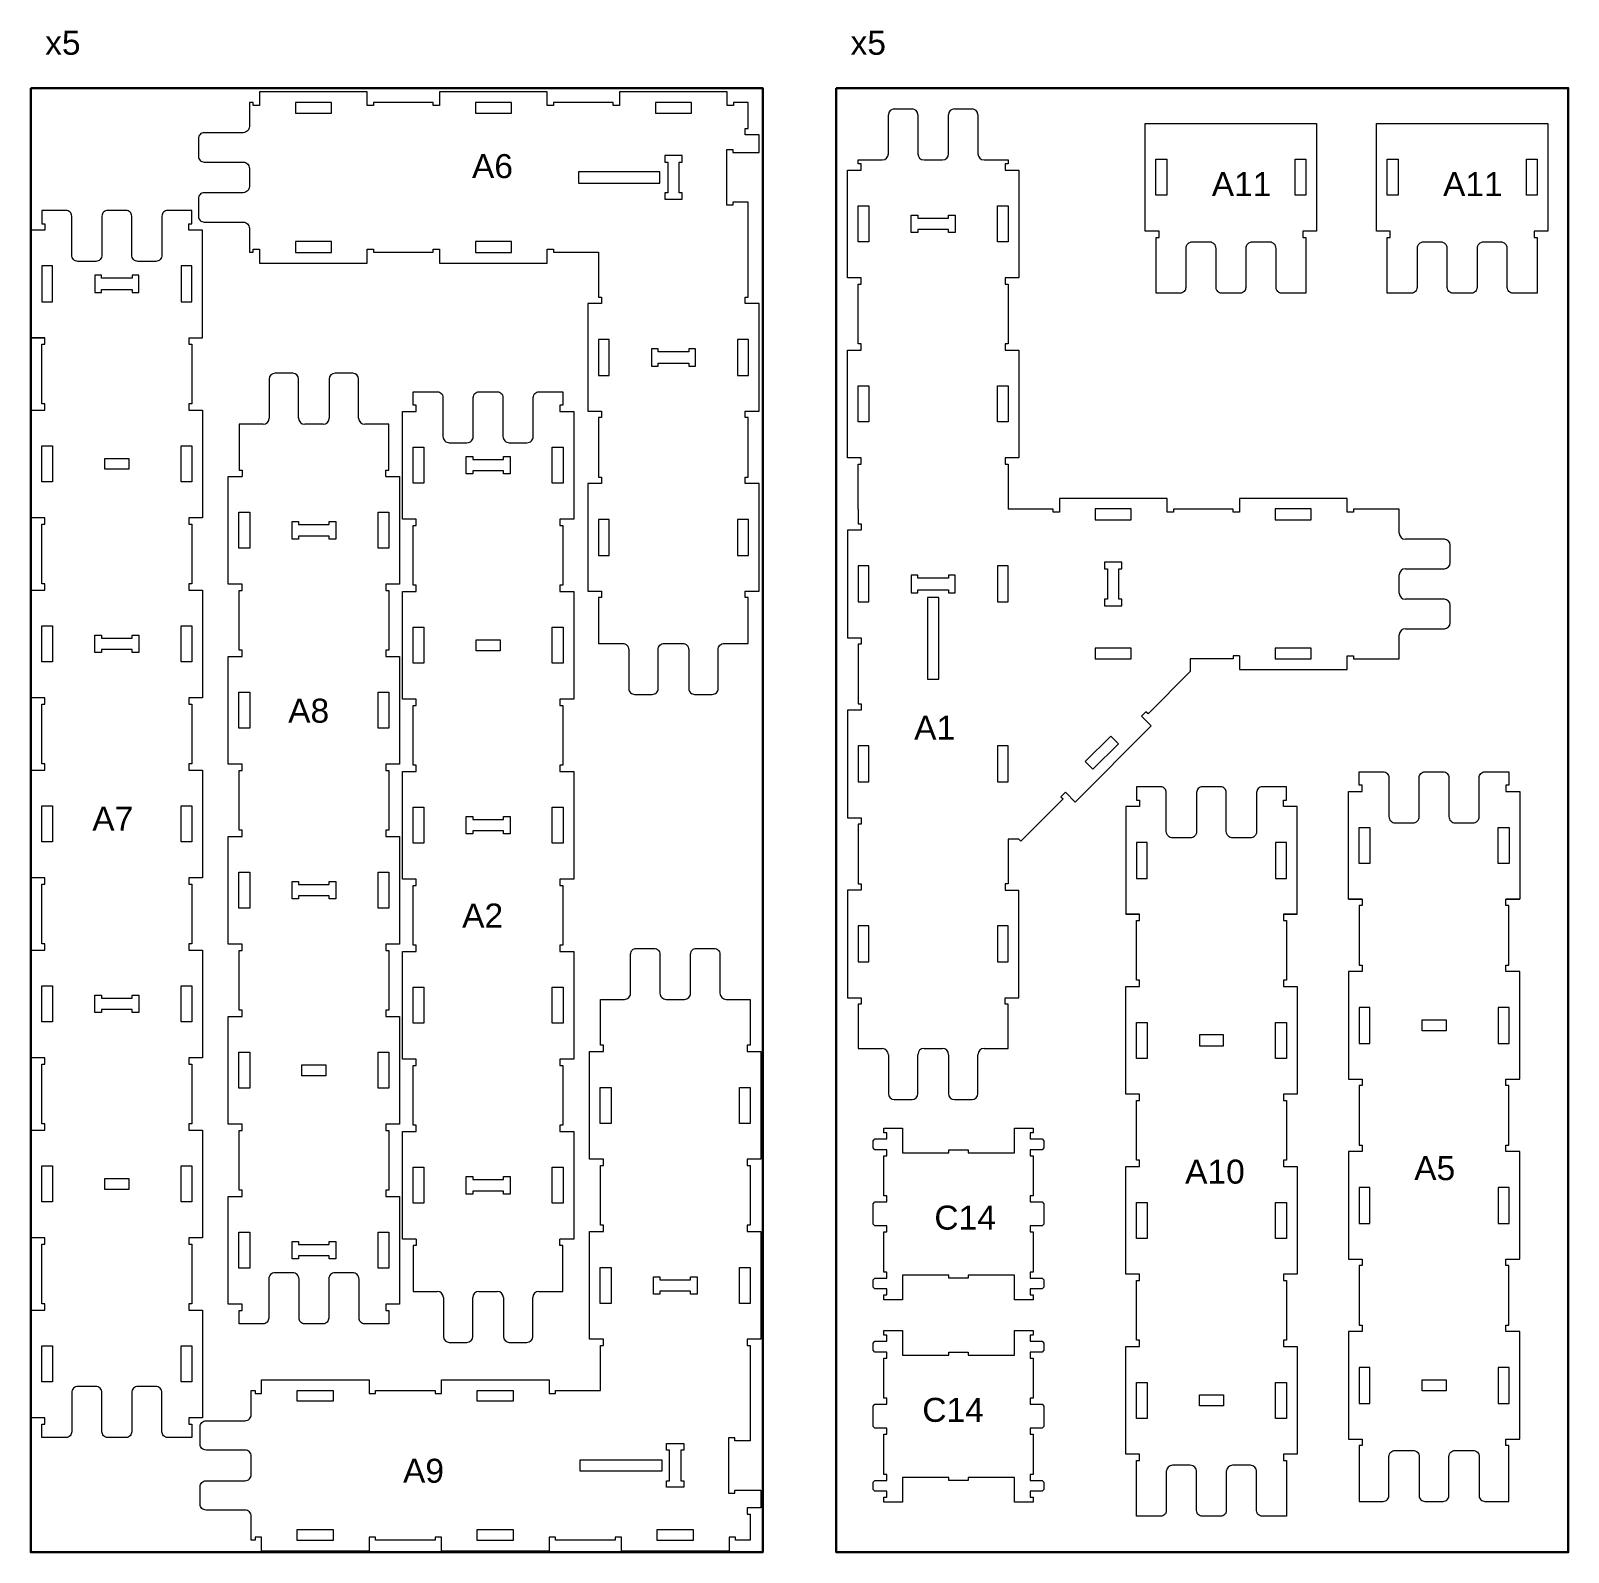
# Model space of a CAD drawing. Header units: millimetres. Extents: x 47343 to 66013, y -73719 to -63321.
# Drawn here: x 47343 to 49905, y -65857 to -63321 of the extents above; entities that cross this region are included whole.
import ezdxf

# ---------------------------------------------------------------- set-up
doc = ezdxf.new("R2010")
doc.units = ezdxf.units.MM
doc.header["$MEASUREMENT"] = 0
doc.layers.add('PLY BOARDS', color=1, linetype='CONTINUOUS', lineweight=30)
doc.layers.add('SHEETS', color=7, linetype='CONTINUOUS', lineweight=5)

msp = doc.modelspace()

# ---------------------------------------------------------------- linework, layer by layer
at = {"layer": 'PLY BOARDS'}
for points in [[(47343, -63417.1), (48563, -63417.1), (48563, -65857.1), (47343, -65857.1)], [(48685.3, -63417.1), (49905.3, -63417.1), (49905.3, -65857.1), (48685.3, -65857.1)]]:
    msp.add_lwpolyline(points, close=True, dxfattribs=at)
at = {"layer": 'SHEETS'}
for p, q in [((48772.4, -63526.4), (48772.4, -63461.4)), ((48782.2, -63451.7), (48811.7, -63451.7)), ((48821.4, -63461.4), (48821.4, -63526.4)), ((48872.4, -63526.4), (48872.4, -63461.4)), ((48882.2, -63451.7), (48911.7, -63451.7)), ((48921.4, -63461.4), (48921.4, -63526.4)), ((48722.2, -63543.2), (48722.2, -63536.7)), ((48722.2, -63536.7), (48762.2, -63536.7)), ((48727.2, -63543.2), (48722.2, -63543.2)), ((48727.2, -63553.7), (48727.2, -63543.2)), ((48831.7, -63536.7), (48862.2, -63536.7)), ((48931.7, -63536.7), (48971.7, -63536.7)), ((48971.7, -63543.2), (48966.7, -63543.2)), ((48966.7, -63543.2), (48966.7, -63553.7)), ((48971.7, -63536.7), (48971.7, -63543.2)), ((48704.2, -63733.2), (48704.2, -63553.7)), ((48704.2, -63553.7), (48727.2, -63553.7)), ((48966.7, -63553.7), (48989.7, -63553.7)), ((48989.7, -63553.7), (48989.7, -63733.2)), ((48721.9, -63673.4), (48721.9, -63613.4)), ((48721.9, -63613.4), (48739.9, -63613.4)), ((48739.9, -63613.4), (48739.9, -63673.4)), ((48953.9, -63673.4), (48953.9, -63613.4)), ((48953.9, -63613.4), (48971.9, -63613.4)), ((48971.9, -63613.4), (48971.9, -63673.4)), ((48810.4, -63657.9), (48810.4, -63628.9)), ((48810.4, -63628.9), (48821.4, -63628.9)), ((48821.4, -63628.9), (48821.4, -63633.9)), ((48821.4, -63633.9), (48872.4, -63633.9)), ((48872.4, -63633.9), (48872.4, -63628.9)), ((48872.4, -63628.9), (48883.4, -63628.9)), ((48883.4, -63628.9), (48883.4, -63657.9)), ((48739.9, -63673.4), (48721.9, -63673.4)), ((48821.4, -63657.9), (48810.4, -63657.9)), ((48872.4, -63652.9), (48821.4, -63652.9)), ((48821.4, -63652.9), (48821.4, -63657.9)), ((48872.4, -63657.9), (48872.4, -63652.9)), ((48883.4, -63657.9), (48872.4, -63657.9)), ((48971.9, -63673.4), (48953.9, -63673.4)), ((48727.2, -63733.2), (48704.2, -63733.2)), ((48727.2, -63733.2), (48704.2, -63733.2)), ((48727.2, -63733.2), (48704.2, -63733.2)), ((48722.2, -63843.2), (48722.2, -63743.7)), ((48722.2, -63743.7), (48727.2, -63743.7)), ((48727.2, -63743.7), (48727.2, -63733.2)), ((48989.7, -63733.2), (48966.7, -63733.2)), ((48989.7, -63733.2), (48966.7, -63733.2)), ((48966.7, -63733.2), (48966.7, -63743.7)), ((48989.7, -63733.2), (48966.7, -63733.2)), ((48966.7, -63743.7), (48971.7, -63743.7)), ((48971.7, -63743.7), (48971.7, -63843.2)), ((48727.2, -63843.2), (48722.2, -63843.2)), ((48727.2, -63853.7), (48727.2, -63843.2)), ((48971.7, -63843.2), (48966.7, -63843.2)), ((48966.7, -63843.2), (48966.7, -63853.7)), ((48704.2, -64033.2), (48704.2, -63853.7)), ((48704.2, -63853.7), (48727.2, -63853.7)), ((48966.7, -63853.7), (48989.7, -63853.7)), ((48989.7, -63853.7), (48989.7, -64033.2)), ((47740.4, -63902), (47740.4, -63967)), ((47779.6, -63892.2), (47750.1, -63892.2)), ((47789.4, -63967), (47789.4, -63902)), ((47840.4, -63902), (47840.4, -63967)), ((47879.6, -63892.2), (47850.1, -63892.2)), ((47889.4, -63967), (47889.4, -63902)), ((48721.9, -63973.4), (48721.9, -63913.4)), ((48721.9, -63913.4), (48739.9, -63913.4)), ((48739.9, -63913.4), (48739.9, -63973.4)), ((48953.9, -63973.4), (48953.9, -63913.4)), ((48953.9, -63913.4), (48971.9, -63913.4)), ((48971.9, -63913.4), (48971.9, -63973.4)), ((47730.1, -63977.2), (47690.1, -63977.2)), ((47690.1, -63977.2), (47690.1, -64053.7)), ((47830.1, -63977.2), (47799.6, -63977.2)), ((47939.6, -63977.2), (47899.6, -63977.2)), ((47939.6, -64053.7), (47939.6, -63977.2)), ((48739.9, -63973.4), (48721.9, -63973.4)), ((48971.9, -63973.4), (48953.9, -63973.4)), ((47690.1, -64053.7), (47695.1, -64053.7)), ((47695.1, -64053.7), (47695.1, -64064.2)), ((47934.6, -64064.2), (47934.6, -64053.7)), ((47934.6, -64053.7), (47939.6, -64053.7)), ((48727.2, -64033.2), (48704.2, -64033.2)), ((48722.2, -64118.7), (48722.2, -64043.7)), ((48722.2, -64043.7), (48727.2, -64043.7)), ((48727.2, -64043.7), (48727.2, -64033.2)), ((48989.7, -64033.2), (48966.7, -64033.2)), ((48966.7, -64033.2), (48966.7, -64043.7)), ((48966.7, -64043.7), (48971.7, -64043.7)), ((48971.7, -64043.7), (48971.7, -64118.7)), ((49236.7, -64100.7), (49057.2, -64100.7)), ((49057.2, -64100.7), (49057.2, -64123.7)), ((49236.7, -64123.7), (49236.7, -64100.7)), ((49536.7, -64100.7), (49357.2, -64100.7)), ((49357.2, -64100.7), (49357.2, -64123.7)), ((49536.7, -64123.7), (49536.7, -64100.7)), ((47985.5, -64145.9), (47985.5, -64135.4)), ((48225, -64135.4), (48225, -64145.9)), ((48722.2, -64118.7), (48722.2, -64143.2)), ((49046.7, -64118.7), (48971.7, -64118.7)), ((49046.7, -64123.7), (49046.7, -64118.7)), ((49057.2, -64123.7), (49046.7, -64123.7)), ((49176.9, -64118.4), (49116.9, -64118.4)), ((49116.9, -64118.4), (49116.9, -64136.4)), ((49176.9, -64136.4), (49176.9, -64118.4)), ((49247.2, -64123.7), (49236.7, -64123.7)), ((49346.7, -64118.7), (49247.2, -64118.7)), ((49247.2, -64118.7), (49247.2, -64123.7)), ((49346.7, -64123.7), (49346.7, -64118.7)), ((49357.2, -64123.7), (49346.7, -64123.7)), ((49476.9, -64118.4), (49416.9, -64118.4)), ((49416.9, -64118.4), (49416.9, -64136.4)), ((49476.9, -64136.4), (49476.9, -64118.4)), ((49547.2, -64123.7), (49536.7, -64123.7)), ((49623.7, -64118.7), (49547.2, -64118.7)), ((49547.2, -64118.7), (49547.2, -64123.7)), ((49623.7, -64158.7), (49623.7, -64118.7)), ((48727.2, -64153.7), (48704.2, -64153.7)), ((48704.2, -64153.7), (48704.2, -64333.2)), ((48722.2, -64143.2), (48727.2, -64143.2)), ((48727.2, -64143.2), (48727.2, -64153.7)), ((49116.9, -64136.4), (49176.9, -64136.4)), ((49416.9, -64136.4), (49476.9, -64136.4)), ((49698.9, -64168.9), (49633.9, -64168.9)), ((49708.7, -64208.2), (49708.7, -64178.7)), ((49161.4, -64206.9), (49132.4, -64206.9)), ((49132.4, -64206.9), (49132.4, -64217.9)), ((49161.4, -64217.9), (49161.4, -64206.9)), ((48739.9, -64213.4), (48721.9, -64213.4)), ((48721.9, -64213.4), (48721.9, -64273.4)), ((48739.9, -64273.4), (48739.9, -64213.4)), ((48821.4, -64228.9), (48810.4, -64228.9)), ((48810.4, -64228.9), (48810.4, -64257.9)), ((48821.4, -64233.9), (48821.4, -64228.9)), ((48872.4, -64233.9), (48821.4, -64233.9)), ((48883.4, -64228.9), (48872.4, -64228.9)), ((48872.4, -64228.9), (48872.4, -64233.9)), ((48883.4, -64257.9), (48883.4, -64228.9)), ((48971.9, -64213.4), (48953.9, -64213.4)), ((48953.9, -64213.4), (48953.9, -64273.4)), ((48971.9, -64273.4), (48971.9, -64213.4)), ((49132.4, -64217.9), (49137.4, -64217.9)), ((49137.4, -64217.9), (49137.4, -64268.9)), ((49156.4, -64268.9), (49156.4, -64217.9)), ((49156.4, -64217.9), (49161.4, -64217.9)), ((49623.7, -64258.7), (49623.7, -64228.2)), ((49633.9, -64217.9), (49698.9, -64217.9)), ((48810.4, -64257.9), (48821.4, -64257.9)), ((48821.4, -64257.9), (48821.4, -64252.9)), ((48821.4, -64252.9), (48872.4, -64252.9)), ((48872.4, -64252.9), (48872.4, -64257.9)), ((48872.4, -64257.9), (48883.4, -64257.9)), ((48721.9, -64273.4), (48739.9, -64273.4)), ((48856.4, -64265.9), (48837.4, -64265.9)), ((48837.4, -64265.9), (48837.4, -64401.9)), ((48856.4, -64401.9), (48856.4, -64265.9)), ((48953.9, -64273.4), (48971.9, -64273.4)), ((49137.4, -64268.9), (49132.4, -64268.9)), ((49132.4, -64268.9), (49132.4, -64279.9)), ((49132.4, -64279.9), (49161.4, -64279.9)), ((49161.4, -64268.9), (49156.4, -64268.9)), ((49161.4, -64279.9), (49161.4, -64268.9)), ((49698.9, -64268.9), (49633.9, -64268.9)), ((49708.7, -64308.2), (49708.7, -64278.7)), ((48704.2, -64333.2), (48727.2, -64333.2)), ((48727.2, -64333.2), (48727.2, -64343.7)), ((49623.7, -64368.2), (49623.7, -64328.2)), ((49633.9, -64317.9), (49698.9, -64317.9)), ((48727.2, -64343.7), (48722.2, -64343.7)), ((48722.2, -64343.7), (48722.2, -64443.2)), ((49176.9, -64350.4), (49116.9, -64350.4)), ((49116.9, -64350.4), (49116.9, -64368.4)), ((49176.9, -64368.4), (49176.9, -64350.4)), ((49357.2, -64363.2), (49346.7, -64363.2)), ((49346.7, -64363.2), (49346.7, -64368.2)), ((49357.2, -64363.2), (49357.2, -64386.2)), ((49476.9, -64350.4), (49416.9, -64350.4)), ((49416.9, -64350.4), (49416.9, -64368.4)), ((49476.9, -64368.4), (49476.9, -64350.4)), ((49536.7, -64386.2), (49536.7, -64363.2)), ((49536.7, -64363.2), (49547.2, -64363.2)), ((49547.2, -64363.2), (49547.2, -64368.2)), ((49116.9, -64368.4), (49176.9, -64368.4)), ((49275.4, -64389.5), (49205.1, -64459.8)), ((49275.4, -64389.5), (49205.1, -64459.8)), ((49275.4, -64368.2), (49275.4, -64389.5)), ((49346.7, -64368.2), (49275.4, -64368.2)), ((49357.2, -64386.2), (49536.7, -64386.2)), ((49416.9, -64368.4), (49476.9, -64368.4)), ((49547.2, -64368.2), (49623.7, -64368.2)), ((48837.4, -64401.9), (48856.4, -64401.9)), ((48727.2, -64453.7), (48704.2, -64453.7)), ((48704.2, -64453.7), (48704.2, -64633.2)), ((48722.2, -64443.2), (48727.2, -64443.2)), ((48727.2, -64443.2), (48727.2, -64453.7)), ((49201.5, -64456.3), (49194.1, -64463.7)), ((49201.5, -64456.3), (49194.1, -64463.7)), ((49194.1, -64463.7), (49210.4, -64480)), ((49194.1, -64463.7), (49210.4, -64480)), ((49205.1, -64459.8), (49201.5, -64456.3)), ((49205.1, -64459.8), (49201.5, -64456.3)), ((49210.4, -64480), (49083.5, -64606.9)), ((49210.4, -64480), (49083.5, -64606.9)), ((48739.9, -64513.4), (48721.9, -64513.4)), ((48721.9, -64513.4), (48721.9, -64573.4)), ((48739.9, -64573.4), (48739.9, -64513.4)), ((48971.9, -64513.4), (48953.9, -64513.4)), ((48953.9, -64513.4), (48953.9, -64573.4)), ((48971.9, -64573.4), (48971.9, -64513.4)), ((49142.9, -64496.9), (49100.4, -64539.4)), ((49113.2, -64552.1), (49155.6, -64509.7)), ((49155.6, -64509.7), (49142.9, -64496.9)), ((49100.4, -64539.4), (49113.2, -64552.1)), ((48721.9, -64573.4), (48739.9, -64573.4)), ((48953.9, -64573.4), (48971.9, -64573.4)), ((49067.2, -64590.6), (49059.8, -64598.1)), ((49067.2, -64590.6), (49059.8, -64598.1)), ((49083.5, -64606.9), (49067.2, -64590.6)), ((49083.5, -64606.9), (49067.2, -64590.6)), ((49063.3, -64601.6), (48992.9, -64672)), ((49063.3, -64601.6), (48992.9, -64672)), ((49059.8, -64598.1), (49063.3, -64601.6)), ((49059.8, -64598.1), (49063.3, -64601.6)), ((48704.2, -64633.2), (48727.2, -64633.2)), ((48727.2, -64643.7), (48722.2, -64643.7)), ((48722.2, -64643.7), (48722.2, -64743.2)), ((48727.2, -64633.2), (48727.2, -64643.7)), ((48971.7, -64668.7), (48971.7, -64743.2)), ((48989.7, -64668.7), (48971.7, -64668.7)), ((48992.9, -64672), (48989.7, -64668.7)), ((48722.2, -64743.2), (48727.2, -64743.2)), ((48727.2, -64743.2), (48727.2, -64753.7)), ((48971.7, -64743.2), (48966.7, -64743.2)), ((48966.7, -64743.2), (48966.7, -64753.7)), ((48727.2, -64753.7), (48704.2, -64753.7)), ((48727.2, -64753.7), (48704.2, -64753.7)), ((48727.2, -64753.7), (48704.2, -64753.7)), ((48704.2, -64753.7), (48704.2, -64933.2)), ((48966.7, -64753.7), (48989.7, -64753.7)), ((48989.7, -64933.2), (48989.7, -64753.7)), ((48739.9, -64813.4), (48721.9, -64813.4)), ((48721.9, -64813.4), (48721.9, -64873.4)), ((48739.9, -64813.4), (48721.9, -64813.4)), ((48721.9, -64813.4), (48721.9, -64873.4)), ((48739.9, -64873.4), (48739.9, -64813.4)), ((48739.9, -64873.4), (48739.9, -64813.4)), ((48971.9, -64813.4), (48953.9, -64813.4)), ((48953.9, -64813.4), (48953.9, -64873.4)), ((48971.9, -64813.4), (48953.9, -64813.4)), ((48953.9, -64813.4), (48953.9, -64873.4)), ((48971.9, -64873.4), (48971.9, -64813.4)), ((48971.9, -64873.4), (48971.9, -64813.4)), ((48721.9, -64873.4), (48739.9, -64873.4)), ((48721.9, -64873.4), (48739.9, -64873.4)), ((48953.9, -64873.4), (48971.9, -64873.4)), ((48953.9, -64873.4), (48971.9, -64873.4)), ((48704.2, -64933.2), (48727.2, -64933.2)), ((48727.2, -64943.7), (48722.2, -64943.7)), ((48722.2, -64943.7), (48722.2, -65017.7)), ((48727.2, -64933.2), (48727.2, -64943.7)), ((48966.7, -64943.7), (48966.7, -64933.2)), ((48966.7, -64933.2), (48989.7, -64933.2)), ((48971.7, -64943.7), (48966.7, -64943.7)), ((48971.7, -65017.7), (48971.7, -64943.7)), ((48722.2, -65017.7), (48762.2, -65017.7)), ((48772.4, -65027.9), (48772.4, -65092.9)), ((48821.4, -65092.9), (48821.4, -65027.9)), ((48831.7, -65017.7), (48862.2, -65017.7)), ((48872.4, -65027.9), (48872.4, -65092.9)), ((48921.4, -65092.9), (48921.4, -65027.9)), ((48931.7, -65017.7), (48971.7, -65017.7)), ((48782.2, -65102.7), (48811.7, -65102.7)), ((48882.2, -65102.7), (48911.7, -65102.7)), ((47695.1, -65264.2), (47695.1, -65253.7)), ((47934.6, -65253.7), (47934.6, -65264.2)), ((47985.5, -65335.4), (47985.5, -65345.9)), ((48225, -65345.9), (48225, -65335.4)), ((47985.5, -65345.9), (47980.5, -65345.9)), ((47980.5, -65345.9), (47980.5, -65422.4)), ((48230, -65345.9), (48225, -65345.9)), ((48230, -65422.4), (48230, -65345.9)), ((47980.5, -65422.4), (48020.5, -65422.4)), ((48030.7, -65432.6), (48030.7, -65497.6)), ((48079.7, -65497.6), (48079.7, -65432.6)), ((48090, -65422.4), (48120.5, -65422.4)), ((48130.7, -65432.6), (48130.7, -65497.6)), ((48179.7, -65497.6), (48179.7, -65432.6)), ((48190, -65422.4), (48230, -65422.4)), ((48040.5, -65507.4), (48070, -65507.4)), ((48140.5, -65507.4), (48170, -65507.4))]:
    msp.add_line(p, q, dxfattribs=at)
for points in [[(47903.8, -63446), (47903.8, -63423), (47724.3, -63423), (47724.3, -63446), (47713.8, -63446), (47713.8, -63441), (47707.3, -63441), (47707.3, -63481, -0.414214), (47697.1, -63491.3), (47632.1, -63491.3, 0.414214), (47622.3, -63501), (47622.3, -63530.5, 0.414214), (47632.1, -63540.3), (47697.1, -63540.3, -0.414214), (47707.3, -63550.5), (47707.3, -63581, -0.414214), (47697.1, -63591.3), (47632.1, -63591.3, 0.414214), (47622.3, -63601), (47622.3, -63630.5, 0.414214), (47632.1, -63640.3), (47697.1, -63640.3, -0.414214), (47707.3, -63650.5), (47707.3, -63690.5), (47713.8, -63690.5), (47713.8, -63685.5), (47724.3, -63685.5), (47724.3, -63708.5), (47903.8, -63708.5), (47903.8, -63685.5)], [(47903.8, -63708.5), (47903.8, -63685.5), (47914.3, -63685.5), (47914.3, -63690.5), (48013.8, -63690.5), (48013.8, -63685.5), (48024.3, -63685.5), (48024.3, -63708.5), (48203.8, -63708.5), (48203.8, -63685.5), (48214.3, -63685.5), (48214.3, -63690.5), (48289.3, -63690.5), (48289.3, -63765.5), (48294.3, -63765.5), (48294.3, -63776), (48271.3, -63776), (48271.3, -63955.5), (48294.3, -63955.5), (48294.3, -63966), (48289.3, -63966), (48289.3, -64065.5), (48294.3, -64065.5), (48294.3, -64076), (48271.3, -64076), (48271.3, -64255.5), (48294.3, -64255.5), (48294.3, -64266), (48289.3, -64266), (48289.3, -64342.5), (48329.3, -64342.5, -0.414214), (48339.6, -64352.8), (48339.6, -64417.8, 0.414214), (48349.3, -64427.5), (48378.8, -64427.5, 0.414214), (48388.6, -64417.8), (48388.6, -64352.8, -0.414214), (48398.8, -64342.5), (48429.3, -64342.5, -0.414214), (48439.6, -64352.8), (48439.6, -64417.8, 0.414214), (48449.3, -64427.5), (48478.8, -64427.5, 0.414214), (48488.6, -64417.8), (48488.6, -64352.8, -0.414214), (48498.8, -64342.5), (48538.8, -64342.5), (48538.8, -64266), (48533.8, -64266), (48533.8, -64255.5), (48556.8, -64255.5), (48556.8, -64076), (48533.8, -64076), (48533.8, -64065.5), (48538.8, -64065.5), (48538.8, -63966), (48533.8, -63966), (48533.8, -63955.5), (48556.8, -63955.5), (48556.8, -63776), (48533.8, -63776), (48533.8, -63765.5), (48538.8, -63765.5), (48538.8, -63607), (48513.3, -63607), (48513.3, -63612), (48502.8, -63612), (48502.8, -63519.5), (48513.3, -63519.5), (48513.3, -63524.5), (48556.8, -63524.5), (48556.8, -63495), (48533.8, -63495), (48533.8, -63484.5), (48538.8, -63484.5), (48538.8, -63441), (48514.3, -63441), (48514.3, -63446), (48503.8, -63446), (48503.8, -63423), (48324.3, -63423), (48324.3, -63446), (48313.8, -63446), (48313.8, -63441), (48214.3, -63441), (48214.3, -63446), (48203.8, -63446), (48203.8, -63423), (48024.3, -63423), (48024.3, -63446), (48013.8, -63446), (48013.8, -63441), (47914.3, -63441), (47914.3, -63446), (47903.8, -63446), (47903.8, -63423)], [(49200.4, -63475.8), (49485.9, -63475.8), (49485.9, -63655.3), (49462.9, -63655.3), (49462.9, -63665.8), (49467.9, -63665.8), (49467.9, -63758.8), (49427.9, -63758.8, -0.414214), (49418.4, -63749.3), (49418.4, -63684.3, 0.414214), (49407.9, -63673.8), (49378.4, -63673.8, 0.414214), (49367.9, -63684.3), (49367.9, -63749.3, -0.414214), (49358.4, -63758.8), (49327.9, -63758.8, -0.414214), (49318.4, -63749.3), (49318.4, -63684.3, 0.414214), (49307.9, -63673.8), (49278.4, -63673.8, 0.414214), (49267.9, -63684.3), (49267.9, -63749.3, -0.414214), (49258.4, -63758.8), (49218.4, -63758.8), (49218.4, -63665.8), (49223.4, -63665.8), (49223.4, -63655.3), (49200.4, -63655.3), (49200.4, -63475.8)], [(49585.8, -63475.8), (49871.3, -63475.8), (49871.3, -63655.3), (49848.3, -63655.3), (49848.3, -63665.8), (49853.3, -63665.8), (49853.3, -63758.8), (49813.3, -63758.8, -0.414214), (49803.8, -63749.3), (49803.8, -63684.3, 0.414214), (49793.3, -63673.8), (49763.8, -63673.8, 0.414214), (49753.3, -63684.3), (49753.3, -63749.3, -0.414214), (49743.8, -63758.8), (49713.3, -63758.8, -0.414214), (49703.8, -63749.3), (49703.8, -63684.3, 0.414214), (49693.3, -63673.8), (49663.8, -63673.8, 0.414214), (49653.3, -63684.3), (49653.3, -63749.3, -0.414214), (49643.8, -63758.8), (49603.8, -63758.8), (49603.8, -63665.8), (49608.8, -63665.8), (49608.8, -63655.3), (49585.8, -63655.3), (49585.8, -63475.8)], [(47606.2, -63833.1), (47629.2, -63833.1), (47629.2, -63653.6), (47606.2, -63653.6), (47606.2, -63643.1), (47611.2, -63643.1), (47611.2, -63620.8), (47571.2, -63620.8, 0.414214), (47561.7, -63630.3), (47561.7, -63695.3, -0.414214), (47551.2, -63705.8), (47521.7, -63705.8, -0.414214), (47511.2, -63695.3), (47511.2, -63630.3, 0.414214), (47501.7, -63620.8), (47471.2, -63620.8, 0.414214), (47461.7, -63630.3), (47461.7, -63695.3, -0.414214), (47451.2, -63705.8), (47421.7, -63705.8, -0.414214), (47411.2, -63695.3), (47411.2, -63630.3, 0.414214), (47401.7, -63620.8), (47361.7, -63620.8), (47361.7, -63643.1), (47366.7, -63643.1), (47366.7, -63653.6), (47343.7, -63653.6), (47343.7, -63833.1), (47366.7, -63833.1)], [(47985.5, -64135.4), (47962.5, -64135.4), (47962.5, -63955.9), (47985.5, -63955.9), (47985.5, -63945.4), (47980.5, -63945.4), (47980.5, -63923.1), (48020.5, -63923.1, -0.414214), (48030, -63932.6), (48030, -63997.6, 0.414214), (48040.5, -64008.1), (48070, -64008.1, 0.414214), (48080.5, -63997.6), (48080.5, -63932.6, -0.414214), (48090, -63923.1), (48120.5, -63923.1, -0.414214), (48130, -63932.6), (48130, -63997.6, 0.414214), (48140.5, -64008.1), (48170, -64008.1, 0.414214), (48180.5, -63997.6), (48180.5, -63932.6, -0.414214), (48190, -63923.1), (48230, -63923.1), (48230, -63945.4), (48225, -63945.4), (48225, -63955.9), (48248, -63955.9), (48248, -64135.4), (48225, -64135.4)], [(49561.9, -64768.8), (49538.9, -64768.8), (49538.9, -64589.3), (49561.9, -64589.3), (49561.9, -64578.8), (49556.9, -64578.8), (49556.9, -64556.5), (49596.9, -64556.5, -0.414214), (49606.4, -64566), (49606.4, -64631, 0.414214), (49616.9, -64641.5), (49646.4, -64641.5, 0.414214), (49656.9, -64631), (49656.9, -64566, -0.414214), (49666.4, -64556.5), (49696.9, -64556.5, -0.414214), (49706.4, -64566), (49706.4, -64631, 0.414214), (49716.9, -64641.5), (49746.4, -64641.5, 0.414214), (49756.9, -64631), (49756.9, -64566, -0.414214), (49766.4, -64556.5), (49806.4, -64556.5), (49806.4, -64578.8), (49801.4, -64578.8), (49801.4, -64589.3), (49824.4, -64589.3), (49824.4, -64768.8), (49801.4, -64768.8)], [(49430.5, -64793.7), (49453.5, -64793.7), (49453.5, -64614.2), (49430.5, -64614.2), (49430.5, -64603.7), (49435.5, -64603.7), (49435.5, -64581.5), (49395.5, -64581.5, 0.414214), (49386, -64591), (49386, -64656, -0.414214), (49375.5, -64666.5), (49346, -64666.5, -0.414214), (49335.5, -64656), (49335.5, -64591, 0.414214), (49326, -64581.5), (49295.5, -64581.5, 0.414214), (49286, -64591), (49286, -64656, -0.414214), (49275.5, -64666.5), (49246, -64666.5, -0.414214), (49235.5, -64656), (49235.5, -64591, 0.414214), (49226, -64581.5), (49186, -64581.5), (49186, -64603.7), (49191, -64603.7), (49191, -64614.2), (49168, -64614.2), (49168, -64793.7), (49191, -64793.7)], [(47906.9, -65569.7), (47906.9, -65592.7), (47917.4, -65592.7), (47917.4, -65587.7), (48016.9, -65587.7), (48016.9, -65592.7), (48027.4, -65592.7), (48027.4, -65569.7), (48206.9, -65569.7), (48206.9, -65592.7), (48217.4, -65592.7), (48217.4, -65587.7), (48292.4, -65587.7), (48292.4, -65512.7), (48297.4, -65512.7), (48297.4, -65502.2), (48274.4, -65502.2), (48274.4, -65322.7), (48297.4, -65322.7), (48297.4, -65312.2), (48292.4, -65312.2), (48292.4, -65212.7), (48297.4, -65212.7), (48297.4, -65202.2), (48274.4, -65202.2), (48274.4, -65022.7), (48297.4, -65022.7), (48297.4, -65012.2), (48292.4, -65012.2), (48292.4, -64935.7), (48332.4, -64935.7, 0.414214), (48342.6, -64925.4), (48342.6, -64860.4, -0.414214), (48352.4, -64850.7), (48381.9, -64850.7, -0.414214), (48391.6, -64860.4), (48391.6, -64925.4, 0.414214), (48401.9, -64935.7), (48432.4, -64935.7, 0.414214), (48442.6, -64925.4), (48442.6, -64860.4, -0.414214), (48452.4, -64850.7), (48481.9, -64850.7, -0.414214), (48491.6, -64860.4), (48491.6, -64925.4, 0.414214), (48501.9, -64935.7), (48541.9, -64935.7), (48541.9, -65012.2), (48536.9, -65012.2), (48536.9, -65022.7), (48559.9, -65022.7), (48559.9, -65202.2), (48536.9, -65202.2), (48536.9, -65212.7), (48541.9, -65212.7), (48541.9, -65312.2), (48536.9, -65312.2), (48536.9, -65322.7), (48559.9, -65322.7), (48559.9, -65502.2), (48536.9, -65502.2), (48536.9, -65512.7), (48541.9, -65512.7), (48541.9, -65671.2), (48516.4, -65671.2), (48516.4, -65666.2), (48505.9, -65666.2), (48505.9, -65758.7), (48516.4, -65758.7), (48516.4, -65753.7), (48559.9, -65753.7), (48559.9, -65783.2), (48536.9, -65783.2), (48536.9, -65793.7), (48541.9, -65793.7), (48541.9, -65837.2), (48517.4, -65837.2), (48517.4, -65832.2), (48506.9, -65832.2), (48506.9, -65855.2), (48327.4, -65855.2), (48327.4, -65832.2), (48316.9, -65832.2), (48316.9, -65837.2), (48217.4, -65837.2), (48217.4, -65832.2), (48206.9, -65832.2), (48206.9, -65855.2), (48027.4, -65855.2), (48027.4, -65832.2), (48016.9, -65832.2), (48016.9, -65837.2), (47917.4, -65837.2), (47917.4, -65832.2), (47906.9, -65832.2), (47906.9, -65855.2)], [(49561.9, -64889.3), (49538.9, -64889.3), (49538.9, -65068.8), (49561.9, -65068.8), (49561.9, -65079.3), (49556.9, -65079.3), (49556.9, -65178.8), (49561.9, -65178.8), (49561.9, -65189.3), (49538.9, -65189.3), (49538.9, -65368.8), (49561.9, -65368.8), (49561.9, -65379.3), (49556.9, -65379.3), (49556.9, -65478.8), (49561.9, -65478.8), (49561.9, -65489.3), (49538.9, -65489.3), (49538.9, -65668.8), (49561.9, -65668.8), (49561.9, -65679.3), (49556.9, -65679.3), (49556.9, -65772.3), (49596.9, -65772.3, 0.414214), (49606.4, -65762.8), (49606.4, -65697.8, -0.414214), (49616.9, -65687.3), (49646.4, -65687.3, -0.414214), (49656.9, -65697.8), (49656.9, -65762.8, 0.414214), (49666.4, -65772.3), (49696.9, -65772.3, 0.414214), (49706.4, -65762.8), (49706.4, -65697.8, -0.414214), (49716.9, -65687.3), (49746.4, -65687.3, -0.414214), (49756.9, -65697.8), (49756.9, -65762.8, 0.414214), (49766.4, -65772.3), (49806.4, -65772.3), (49806.4, -65679.3), (49801.4, -65679.3), (49801.4, -65668.8), (49824.4, -65668.8), (49824.4, -65489.3), (49801.4, -65489.3), (49801.4, -65478.8), (49806.4, -65478.8), (49806.4, -65379.3), (49801.4, -65379.3), (49801.4, -65368.8), (49824.4, -65368.8), (49824.4, -65189.3), (49801.4, -65189.3), (49801.4, -65178.8), (49806.4, -65178.8), (49806.4, -65079.3), (49801.4, -65079.3), (49801.4, -65068.8), (49824.4, -65068.8), (49824.4, -64889.3), (49801.4, -64889.3)], [(49430.5, -64914.2), (49453.5, -64914.2), (49453.5, -65093.7), (49430.5, -65093.7), (49430.5, -65104.2), (49435.5, -65104.2), (49435.5, -65203.7), (49430.5, -65203.7), (49430.5, -65214.2), (49453.5, -65214.2), (49453.5, -65393.7), (49430.5, -65393.7), (49430.5, -65404.2), (49435.5, -65404.2), (49435.5, -65503.7), (49430.5, -65503.7), (49430.5, -65514.2), (49453.5, -65514.2), (49453.5, -65693.7), (49430.5, -65693.7), (49430.5, -65704.2), (49435.5, -65704.2), (49435.5, -65797.2), (49395.5, -65797.2, -0.414214), (49386, -65787.7), (49386, -65722.7, 0.414214), (49375.5, -65712.2), (49346, -65712.2, 0.414214), (49335.5, -65722.7), (49335.5, -65787.7, -0.414214), (49326, -65797.2), (49295.5, -65797.2, -0.414214), (49286, -65787.7), (49286, -65722.7, 0.414214), (49275.5, -65712.2), (49246, -65712.2, 0.414214), (49235.5, -65722.7), (49235.5, -65787.7, -0.414214), (49226, -65797.2), (49186, -65797.2), (49186, -65704.2), (49191, -65704.2), (49191, -65693.7), (49168, -65693.7), (49168, -65514.2), (49191, -65514.2), (49191, -65503.7), (49186, -65503.7), (49186, -65404.2), (49191, -65404.2), (49191, -65393.7), (49168, -65393.7), (49168, -65214.2), (49191, -65214.2), (49191, -65203.7), (49186, -65203.7), (49186, -65104.2), (49191, -65104.2), (49191, -65093.7), (49168, -65093.7), (49168, -64914.2), (49191, -64914.2)], [(47606.2, -65033.1), (47606.2, -65043.6), (47611.2, -65043.6), (47611.2, -65143.1), (47606.2, -65143.1), (47606.2, -65153.6), (47629.2, -65153.6), (47629.2, -65333.1), (47606.2, -65333.1), (47606.2, -65343.6), (47611.2, -65343.6), (47611.2, -65443.1), (47606.2, -65443.1), (47606.2, -65453.6), (47629.2, -65453.6), (47629.2, -65633.1), (47606.2, -65633.1), (47606.2, -65643.6), (47611.2, -65643.6), (47611.2, -65665.8), (47571.2, -65665.8, -0.414214), (47561.7, -65656.3), (47561.7, -65591.3, 0.414214), (47551.2, -65580.8), (47521.7, -65580.8, 0.414214), (47511.2, -65591.3), (47511.2, -65656.3, -0.414214), (47501.7, -65665.8), (47471.2, -65665.8, -0.414214), (47461.7, -65656.3), (47461.7, -65591.3, 0.414214), (47451.2, -65580.8), (47421.7, -65580.8, 0.414214), (47411.2, -65591.3), (47411.2, -65656.3, -0.414214), (47401.7, -65665.8), (47361.7, -65665.8), (47361.7, -65643.6), (47366.7, -65643.6), (47366.7, -65633.1), (47343.7, -65633.1), (47343.7, -65453.6), (47366.7, -65453.6), (47366.7, -65443.1), (47361.7, -65443.1), (47361.7, -65343.6), (47366.7, -65343.6), (47366.7, -65333.1), (47343.7, -65333.1), (47343.7, -65153.6), (47366.7, -65153.6), (47366.7, -65143.1), (47361.7, -65143.1), (47361.7, -65043.6), (47366.7, -65043.6), (47366.7, -65033.1)], [(47934.6, -65264.2), (47957.6, -65264.2), (47957.6, -65443.7), (47934.6, -65443.7), (47934.6, -65454.2), (47939.6, -65454.2), (47939.6, -65476.4), (47899.6, -65476.4, -0.414214), (47890.1, -65466.9), (47890.1, -65401.9, 0.414214), (47879.6, -65391.4), (47850.1, -65391.4, 0.414214), (47839.6, -65401.9), (47839.6, -65466.9, -0.414214), (47830.1, -65476.4), (47799.6, -65476.4, -0.414214), (47790.1, -65466.9), (47790.1, -65401.9, 0.414214), (47779.6, -65391.4), (47750.1, -65391.4, 0.414214), (47739.6, -65401.9), (47739.6, -65466.9, -0.414214), (47730.1, -65476.4), (47690.1, -65476.4), (47690.1, -65454.2), (47695.1, -65454.2), (47695.1, -65443.7), (47672.1, -65443.7), (47672.1, -65264.2), (47695.1, -65264.2)], [(47906.9, -65832.2), (47906.9, -65855.2), (47727.4, -65855.2), (47727.4, -65832.2), (47716.9, -65832.2), (47716.9, -65837.2), (47710.4, -65837.2), (47710.4, -65797.2, 0.414214), (47700.1, -65786.9), (47635.1, -65786.9, -0.414214), (47625.4, -65777.2), (47625.4, -65747.7, -0.414214), (47635.1, -65737.9), (47700.1, -65737.9, 0.414214), (47710.4, -65727.7), (47710.4, -65697.2, 0.414214), (47700.1, -65686.9), (47635.1, -65686.9, -0.414214), (47625.4, -65677.2), (47625.4, -65647.7, -0.414214), (47635.1, -65637.9), (47700.1, -65637.9, 0.414214), (47710.4, -65627.7), (47710.4, -65587.7), (47716.9, -65587.7), (47716.9, -65592.7), (47727.4, -65592.7), (47727.4, -65569.7), (47906.9, -65569.7), (47906.9, -65592.7)]]:
    msp.add_lwpolyline(points, format="xyb", dxfattribs=at)
for points in [[(47784.1, -63458.8), (47844.1, -63458.8), (47844.1, -63440.8), (47784.1, -63440.8)], [(47784.1, -63458.8), (47844.1, -63458.8), (47844.1, -63440.8), (47784.1, -63440.8)], [(48084.1, -63458.8), (48144.1, -63458.8), (48144.1, -63440.8), (48084.1, -63440.8)], [(48384.1, -63458.8), (48444.1, -63458.8), (48444.1, -63440.8), (48384.1, -63440.8)], [(48399.6, -63602.3), (48428.6, -63602.3), (48428.6, -63591.3), (48423.6, -63591.3), (48423.6, -63540.3), (48428.6, -63540.3), (48428.6, -63529.3), (48399.6, -63529.3), (48399.6, -63540.3), (48404.6, -63540.3), (48404.6, -63591.3), (48399.6, -63591.3)], [(49218.1, -63595.6), (49218.1, -63535.6), (49236.1, -63535.6), (49236.1, -63595.6)], [(49450.1, -63595.6), (49450.1, -63535.6), (49468.1, -63535.6), (49468.1, -63595.6)], [(49603.6, -63595.6), (49603.6, -63535.6), (49621.6, -63535.6), (49621.6, -63595.6)], [(49835.6, -63595.6), (49835.6, -63535.6), (49853.6, -63535.6), (49853.6, -63595.6)], [(48255.6, -63575.3), (48391.6, -63575.3), (48391.6, -63556.3), (48255.6, -63556.3)], [(47784.1, -63690.8), (47844.1, -63690.8), (47844.1, -63672.8), (47784.1, -63672.8)], [(47784.1, -63690.8), (47844.1, -63690.8), (47844.1, -63672.8), (47784.1, -63672.8)], [(48084.1, -63690.8), (48144.1, -63690.8), (48144.1, -63672.8), (48084.1, -63672.8)], [(47379.5, -63773.3), (47379.5, -63713.3), (47361.5, -63713.3), (47361.5, -63773.3)], [(47611.5, -63773.3), (47611.5, -63713.3), (47593.5, -63713.3), (47593.5, -63773.3)], [(47523, -63757.8), (47523, -63728.8), (47512, -63728.8), (47512, -63733.8), (47461, -63733.8), (47461, -63728.8), (47450, -63728.8), (47450, -63757.8), (47461, -63757.8), (47461, -63752.8), (47512, -63752.8), (47512, -63757.8)], [(48289.1, -63895.8), (48307.1, -63895.8), (48307.1, -63835.8), (48289.1, -63835.8)], [(48377.6, -63880.3), (48388.6, -63880.3), (48388.6, -63875.3), (48439.6, -63875.3), (48439.6, -63880.3), (48450.6, -63880.3), (48450.6, -63851.3), (48439.6, -63851.3), (48439.6, -63856.3), (48388.6, -63856.3), (48388.6, -63851.3), (48377.6, -63851.3)], [(48521.1, -63895.8), (48539.1, -63895.8), (48539.1, -63835.8), (48521.1, -63835.8)], [(47379.5, -64013.3), (47379.5, -64073.3), (47361.5, -64073.3), (47361.5, -64013.3)], [(47611.5, -64013.3), (47611.5, -64073.3), (47593.5, -64073.3), (47593.5, -64013.3)], [(47980.2, -64075.6), (47980.2, -64015.6), (47998.2, -64015.6), (47998.2, -64075.6)], [(48068.7, -64060.1), (48068.7, -64031.1), (48079.7, -64031.1), (48079.7, -64036.1), (48130.7, -64036.1), (48130.7, -64031.1), (48141.7, -64031.1), (48141.7, -64060.1), (48130.7, -64060.1), (48130.7, -64055.1), (48079.7, -64055.1), (48079.7, -64060.1)], [(48212.2, -64075.6), (48212.2, -64015.6), (48230.2, -64015.6), (48230.2, -64075.6)], [(47506.5, -64034.3), (47506.5, -64052.3), (47466.5, -64052.3), (47466.5, -64034.3)], [(47707.9, -64124), (47707.9, -64184), (47689.9, -64184), (47689.9, -64124)], [(47939.9, -64124), (47939.9, -64184), (47921.9, -64184), (47921.9, -64124)], [(47851.4, -64139.5), (47851.4, -64168.5), (47840.4, -64168.5), (47840.4, -64163.5), (47789.4, -64163.5), (47789.4, -64168.5), (47778.4, -64168.5), (47778.4, -64139.5), (47789.4, -64139.5), (47789.4, -64144.5), (47840.4, -64144.5), (47840.4, -64139.5)], [(48289.1, -64195.8), (48307.1, -64195.8), (48307.1, -64135.8), (48289.1, -64135.8)], [(48521.1, -64195.8), (48539.1, -64195.8), (48539.1, -64135.8), (48521.1, -64135.8)], [(47379.5, -64313.3), (47379.5, -64373.3), (47361.5, -64373.3), (47361.5, -64313.3)], [(47611.5, -64313.3), (47611.5, -64373.3), (47593.5, -64373.3), (47593.5, -64313.3)], [(47523, -64328.8), (47523, -64357.8), (47512, -64357.8), (47512, -64352.8), (47461, -64352.8), (47461, -64357.8), (47450, -64357.8), (47450, -64328.8), (47461, -64328.8), (47461, -64333.8), (47512, -64333.8), (47512, -64328.8)], [(47980.2, -64375.6), (47980.2, -64315.6), (47998.2, -64315.6), (47998.2, -64375.6)], [(48085.2, -64354.6), (48085.2, -64336.6), (48125.2, -64336.6), (48125.2, -64354.6)], [(48212.2, -64375.6), (48212.2, -64315.6), (48230.2, -64315.6), (48230.2, -64375.6)], [(47707.9, -64423.9), (47707.9, -64483.9), (47689.9, -64483.9), (47689.9, -64423.9)], [(47939.9, -64423.9), (47939.9, -64483.9), (47921.9, -64483.9), (47921.9, -64423.9)], [(47379.5, -64613.3), (47379.5, -64673.3), (47361.5, -64673.3), (47361.5, -64613.3)], [(47611.5, -64613.3), (47611.5, -64673.3), (47593.5, -64673.3), (47593.5, -64613.3)], [(47980.2, -64675.6), (47980.2, -64615.6), (47998.2, -64615.6), (47998.2, -64675.6)], [(48212.2, -64675.6), (48212.2, -64615.6), (48230.2, -64615.6), (48230.2, -64675.6)], [(48068.7, -64660.1), (48068.7, -64631.1), (48079.7, -64631.1), (48079.7, -64636.1), (48130.7, -64636.1), (48130.7, -64631.1), (48141.7, -64631.1), (48141.7, -64660.1), (48130.7, -64660.1), (48130.7, -64655.1), (48079.7, -64655.1), (48079.7, -64660.1)], [(49556.7, -64709), (49556.7, -64649), (49574.7, -64649), (49574.7, -64709)], [(49788.7, -64709), (49788.7, -64649), (49806.7, -64649), (49806.7, -64709)], [(49203.7, -64734), (49203.7, -64674), (49185.7, -64674), (49185.7, -64734)], [(49435.7, -64734), (49435.7, -64674), (49417.7, -64674), (49417.7, -64734)], [(47707.9, -64723.9), (47707.9, -64783.9), (47689.9, -64783.9), (47689.9, -64723.9)], [(47939.9, -64723.9), (47939.9, -64783.9), (47921.9, -64783.9), (47921.9, -64723.9)], [(47851.4, -64739.4), (47851.4, -64768.4), (47840.4, -64768.4), (47840.4, -64763.4), (47789.4, -64763.4), (47789.4, -64768.4), (47778.4, -64768.4), (47778.4, -64739.4), (47789.4, -64739.4), (47789.4, -64744.4), (47840.4, -64744.4), (47840.4, -64739.4)], [(47379.5, -64913.3), (47379.5, -64973.3), (47361.5, -64973.3), (47361.5, -64913.3)], [(47523, -64928.8), (47523, -64957.8), (47512, -64957.8), (47512, -64952.8), (47461, -64952.8), (47461, -64957.8), (47450, -64957.8), (47450, -64928.8), (47461, -64928.8), (47461, -64933.8), (47512, -64933.8), (47512, -64928.8)], [(47611.5, -64913.3), (47611.5, -64973.3), (47593.5, -64973.3), (47593.5, -64913.3)], [(47980.2, -64975.6), (47980.2, -64915.6), (47998.2, -64915.6), (47998.2, -64975.6)], [(48212.2, -64975.6), (48212.2, -64915.6), (48230.2, -64915.6), (48230.2, -64975.6)], [(49556.7, -64949), (49556.7, -65009), (49574.7, -65009), (49574.7, -64949)], [(49788.7, -64949), (49788.7, -65009), (49806.7, -65009), (49806.7, -64949)], [(49203.7, -64974), (49203.7, -65034), (49185.7, -65034), (49185.7, -64974)], [(49435.7, -64974), (49435.7, -65034), (49417.7, -65034), (49417.7, -64974)], [(49661.7, -64988), (49661.7, -64970), (49701.7, -64970), (49701.7, -64988)], [(49330.7, -65013), (49330.7, -64995), (49290.7, -64995), (49290.7, -65013)], [(47707.9, -65023.9), (47707.9, -65083.9), (47689.9, -65083.9), (47689.9, -65023.9)], [(47939.9, -65023.9), (47939.9, -65083.9), (47921.9, -65083.9), (47921.9, -65023.9)], [(47834.9, -65044.9), (47834.9, -65062.9), (47794.9, -65062.9), (47794.9, -65044.9)], [(48292.1, -65082.4), (48310.1, -65082.4), (48310.1, -65142.4), (48292.1, -65142.4)], [(48524.1, -65082.4), (48542.1, -65082.4), (48542.1, -65142.4), (48524.1, -65142.4)], [(48764.9, -65150.4), (48795.9, -65150.4), (48795.9, -65191.4), (48873.2, -65191.4), (48873.2, -65186.4), (48905.2, -65186.4), (48905.2, -65191.4), (48982.4, -65191.4), (48982.4, -65150.4), (49013.4, -65150.4), (49013.4, -65158.4), (49008.4, -65158.4), (49008.4, -65168.4), (49028.4, -65168.4), (49031.4, -65171.4), (49031.4, -65183.4), (49028.4, -65186.4), (49008.4, -65186.4), (49008.4, -65196.4), (49013.4, -65196.4), (49013.4, -65263.4), (49008.4, -65263.4), (49008.4, -65273.4), (49028.4, -65273.4), (49031.4, -65276.4), (49031.4, -65310.4), (49028.4, -65313.4), (49008.4, -65313.4), (49008.4, -65323.4), (49013.4, -65323.4), (49013.4, -65390.4), (49008.4, -65390.4), (49008.4, -65400.4), (49028.4, -65400.4), (49031.4, -65403.4), (49031.4, -65415.4), (49028.4, -65418.4), (49008.4, -65418.4), (49008.4, -65428.4), (49013.4, -65428.4), (49013.4, -65436.4), (48982.4, -65436.4), (48982.4, -65395.4), (48905.2, -65395.4), (48905.2, -65400.4), (48873.2, -65400.4), (48873.2, -65395.4), (48795.9, -65395.4), (48795.9, -65436.4), (48764.9, -65436.4), (48764.9, -65428.4), (48769.9, -65428.4), (48769.9, -65418.4), (48749.9, -65418.4), (48746.9, -65415.4), (48746.9, -65403.4), (48749.9, -65400.4), (48769.9, -65400.4), (48769.9, -65390.4), (48764.9, -65390.4), (48764.9, -65323.4), (48769.9, -65323.4), (48769.9, -65313.4), (48749.9, -65313.4), (48746.9, -65310.4), (48746.9, -65276.4), (48749.9, -65273.4), (48769.9, -65273.4), (48769.9, -65263.4), (48764.9, -65263.4), (48764.9, -65196.4), (48769.9, -65196.4), (48769.9, -65186.4), (48749.9, -65186.4), (48746.9, -65183.4), (48746.9, -65171.4), (48749.9, -65168.4), (48769.9, -65168.4), (48769.9, -65158.4), (48764.9, -65158.4)], [(47379.5, -65213.3), (47379.5, -65273.3), (47361.5, -65273.3), (47361.5, -65213.3)], [(47506.5, -65234.3), (47506.5, -65252.3), (47466.5, -65252.3), (47466.5, -65234.3)], [(47611.5, -65213.3), (47611.5, -65273.3), (47593.5, -65273.3), (47593.5, -65213.3)], [(47980.2, -65275.6), (47980.2, -65215.6), (47998.2, -65215.6), (47998.2, -65275.6)], [(48068.7, -65260.1), (48068.7, -65231.1), (48079.7, -65231.1), (48079.7, -65236.1), (48130.7, -65236.1), (48130.7, -65231.1), (48141.7, -65231.1), (48141.7, -65260.1), (48130.7, -65260.1), (48130.7, -65255.1), (48079.7, -65255.1), (48079.7, -65260.1)], [(48212.2, -65275.6), (48212.2, -65215.6), (48230.2, -65215.6), (48230.2, -65275.6)], [(49556.7, -65249), (49556.7, -65309), (49574.7, -65309), (49574.7, -65249)], [(49788.7, -65249), (49788.7, -65309), (49806.7, -65309), (49806.7, -65249)], [(49203.7, -65274), (49203.7, -65334), (49185.7, -65334), (49185.7, -65274)], [(49435.7, -65274), (49435.7, -65334), (49417.7, -65334), (49417.7, -65274)], [(47707.9, -65323.9), (47707.9, -65383.9), (47689.9, -65383.9), (47689.9, -65323.9)], [(47851.4, -65339.4), (47851.4, -65368.4), (47840.4, -65368.4), (47840.4, -65363.4), (47789.4, -65363.4), (47789.4, -65368.4), (47778.4, -65368.4), (47778.4, -65339.4), (47789.4, -65339.4), (47789.4, -65344.4), (47840.4, -65344.4), (47840.4, -65339.4)], [(47939.9, -65323.9), (47939.9, -65383.9), (47921.9, -65383.9), (47921.9, -65323.9)], [(48292.1, -65382.4), (48310.1, -65382.4), (48310.1, -65442.4), (48292.1, -65442.4)], [(48524.1, -65382.4), (48542.1, -65382.4), (48542.1, -65442.4), (48524.1, -65442.4)], [(48380.6, -65397.9), (48391.6, -65397.9), (48391.6, -65402.9), (48442.6, -65402.9), (48442.6, -65397.9), (48453.6, -65397.9), (48453.6, -65426.9), (48442.6, -65426.9), (48442.6, -65421.9), (48391.6, -65421.9), (48391.6, -65426.9), (48380.6, -65426.9)], [(48764.9, -65487.4), (48795.9, -65487.4), (48795.9, -65528.4), (48873.2, -65528.4), (48873.2, -65523.4), (48905.2, -65523.4), (48905.2, -65528.4), (48982.4, -65528.4), (48982.4, -65487.4), (49013.4, -65487.4), (49013.4, -65495.4), (49008.4, -65495.4), (49008.4, -65505.4), (49028.4, -65505.4), (49031.4, -65508.4), (49031.4, -65520.4), (49028.4, -65523.4), (49008.4, -65523.4), (49008.4, -65533.4), (49013.4, -65533.4), (49013.4, -65600.4), (49008.4, -65600.4), (49008.4, -65610.4), (49028.4, -65610.4), (49031.4, -65613.4), (49031.4, -65647.4), (49028.4, -65650.4), (49008.4, -65650.4), (49008.4, -65660.4), (49013.4, -65660.4), (49013.4, -65727.4), (49008.4, -65727.4), (49008.4, -65737.4), (49028.4, -65737.4), (49031.4, -65740.4), (49031.4, -65752.4), (49028.4, -65755.4), (49008.4, -65755.4), (49008.4, -65765.4), (49013.4, -65765.4), (49013.4, -65773.4), (48982.4, -65773.4), (48982.4, -65732.4), (48905.2, -65732.4), (48905.2, -65737.4), (48873.2, -65737.4), (48873.2, -65732.4), (48795.9, -65732.4), (48795.9, -65773.4), (48764.9, -65773.4), (48764.9, -65765.4), (48769.9, -65765.4), (48769.9, -65755.4), (48749.9, -65755.4), (48746.9, -65752.4), (48746.9, -65740.4), (48749.9, -65737.4), (48769.9, -65737.4), (48769.9, -65727.4), (48764.9, -65727.4), (48764.9, -65660.4), (48769.9, -65660.4), (48769.9, -65650.4), (48749.9, -65650.4), (48746.9, -65647.4), (48746.9, -65613.4), (48749.9, -65610.4), (48769.9, -65610.4), (48769.9, -65600.4), (48764.9, -65600.4), (48764.9, -65533.4), (48769.9, -65533.4), (48769.9, -65523.4), (48749.9, -65523.4), (48746.9, -65520.4), (48746.9, -65508.4), (48749.9, -65505.4), (48769.9, -65505.4), (48769.9, -65495.4), (48764.9, -65495.4)], [(47379.5, -65513.3), (47379.5, -65573.3), (47361.5, -65573.3), (47361.5, -65513.3)], [(47611.5, -65513.3), (47611.5, -65573.3), (47593.5, -65573.3), (47593.5, -65513.3)], [(49556.7, -65549), (49556.7, -65609), (49574.7, -65609), (49574.7, -65549)], [(49661.7, -65588), (49661.7, -65570), (49701.7, -65570), (49701.7, -65588)], [(49788.7, -65549), (49788.7, -65609), (49806.7, -65609), (49806.7, -65549)], [(47787.1, -65587.4), (47847.1, -65587.4), (47847.1, -65605.4), (47787.1, -65605.4)], [(47787.1, -65587.4), (47847.1, -65587.4), (47847.1, -65605.4), (47787.1, -65605.4)], [(48087.1, -65587.4), (48147.1, -65587.4), (48147.1, -65605.4), (48087.1, -65605.4)], [(49203.7, -65574), (49203.7, -65634), (49185.7, -65634), (49185.7, -65574)], [(49290.7, -65613), (49290.7, -65595), (49330.7, -65595), (49330.7, -65613)], [(49435.7, -65574), (49435.7, -65634), (49417.7, -65634), (49417.7, -65574)], [(48402.6, -65675.9), (48431.6, -65675.9), (48431.6, -65686.9), (48426.6, -65686.9), (48426.6, -65737.9), (48431.6, -65737.9), (48431.6, -65748.9), (48402.6, -65748.9), (48402.6, -65737.9), (48407.6, -65737.9), (48407.6, -65686.9), (48402.6, -65686.9)], [(48258.6, -65702.9), (48394.6, -65702.9), (48394.6, -65721.9), (48258.6, -65721.9)], [(47787.1, -65819.4), (47847.1, -65819.4), (47847.1, -65837.4), (47787.1, -65837.4)], [(47787.1, -65819.4), (47847.1, -65819.4), (47847.1, -65837.4), (47787.1, -65837.4)], [(48087.1, -65819.4), (48147.1, -65819.4), (48147.1, -65837.4), (48087.1, -65837.4)], [(48387.1, -65819.4), (48447.1, -65819.4), (48447.1, -65837.4), (48387.1, -65837.4)]]:
    msp.add_lwpolyline(points, close=True, dxfattribs=at)
for points in [[(47903.8, -63446), (47903.8, -63423)], [(47903.8, -63708.5), (47903.8, -63685.5)], [(47366.7, -65033.1), (47343.7, -65033.1), (47343.7, -64853.6), (47366.7, -64853.6), (47366.7, -64843.1), (47361.7, -64843.1), (47361.7, -64743.6), (47366.7, -64743.6), (47366.7, -64733.1), (47343.7, -64733.1), (47343.7, -64553.6), (47366.7, -64553.6), (47366.7, -64543.1), (47361.7, -64543.1), (47361.7, -64443.6), (47366.7, -64443.6), (47366.7, -64433.1), (47343.7, -64433.1), (47343.7, -64253.6), (47366.7, -64253.6), (47366.7, -64243.1), (47361.7, -64243.1), (47361.7, -64143.6), (47366.7, -64143.6), (47366.7, -64133.1), (47343.7, -64133.1), (47343.7, -63953.6), (47366.7, -63953.6), (47366.7, -63943.1), (47361.7, -63943.1), (47361.7, -63843.6), (47366.7, -63843.6), (47366.7, -63833.1), (47343.7, -63833.1)], [(47606.2, -63833.1), (47606.2, -63843.6), (47611.2, -63843.6), (47611.2, -63943.1), (47606.2, -63943.1), (47606.2, -63953.6), (47629.2, -63953.6), (47629.2, -64133.1), (47606.2, -64133.1), (47606.2, -64143.6), (47611.2, -64143.6), (47611.2, -64243.1), (47606.2, -64243.1), (47606.2, -64253.6), (47629.2, -64253.6), (47629.2, -64433.1), (47606.2, -64433.1), (47606.2, -64443.6), (47611.2, -64443.6), (47611.2, -64543.1), (47606.2, -64543.1), (47606.2, -64553.6), (47629.2, -64553.6), (47629.2, -64733.1), (47606.2, -64733.1), (47606.2, -64743.6), (47611.2, -64743.6), (47611.2, -64843.1), (47606.2, -64843.1), (47606.2, -64853.6), (47629.2, -64853.6), (47629.2, -65033.1), (47606.2, -65033.1)], [(47695.1, -65253.7), (47690.1, -65253.7), (47690.1, -65154.2), (47695.1, -65154.2), (47695.1, -65143.7), (47672.1, -65143.7), (47672.1, -64964.2), (47695.1, -64964.2), (47695.1, -64953.7), (47690.1, -64953.7), (47690.1, -64854.2), (47695.1, -64854.2), (47695.1, -64843.7), (47672.1, -64843.7), (47672.1, -64664.2), (47695.1, -64664.2), (47695.1, -64653.7), (47690.1, -64653.7), (47690.1, -64554.2), (47695.1, -64554.2), (47695.1, -64543.7), (47672.1, -64543.7), (47672.1, -64364.2), (47695.1, -64364.2), (47695.1, -64353.7), (47690.1, -64353.7), (47690.1, -64254.2), (47695.1, -64254.2), (47695.1, -64243.7), (47672.1, -64243.7), (47672.1, -64064.2), (47695.1, -64064.2)], [(47934.6, -64064.2), (47957.6, -64064.2), (47957.6, -64243.7), (47934.6, -64243.7), (47934.6, -64254.2), (47939.6, -64254.2), (47939.6, -64353.7), (47934.6, -64353.7), (47934.6, -64364.2), (47957.6, -64364.2), (47957.6, -64543.7), (47934.6, -64543.7), (47934.6, -64554.2), (47939.6, -64554.2), (47939.6, -64653.7), (47934.6, -64653.7), (47934.6, -64664.2), (47957.6, -64664.2), (47957.6, -64843.7), (47934.6, -64843.7), (47934.6, -64854.2), (47939.6, -64854.2), (47939.6, -64953.7), (47934.6, -64953.7), (47934.6, -64964.2), (47957.6, -64964.2), (47957.6, -65143.7), (47934.6, -65143.7), (47934.6, -65154.2), (47939.6, -65154.2), (47939.6, -65253.7), (47934.6, -65253.7)], [(47985.5, -65335.4), (47962.5, -65335.4), (47962.5, -65155.9), (47985.5, -65155.9), (47985.5, -65145.4), (47980.5, -65145.4), (47980.5, -65045.9), (47985.5, -65045.9), (47985.5, -65035.4), (47962.5, -65035.4), (47962.5, -64855.9), (47985.5, -64855.9), (47985.5, -64845.4), (47980.5, -64845.4), (47980.5, -64745.9), (47985.5, -64745.9), (47985.5, -64735.4), (47962.5, -64735.4), (47962.5, -64555.9), (47985.5, -64555.9), (47985.5, -64545.4), (47980.5, -64545.4), (47980.5, -64445.9), (47985.5, -64445.9), (47985.5, -64435.4), (47962.5, -64435.4), (47962.5, -64255.9), (47985.5, -64255.9), (47985.5, -64245.4), (47980.5, -64245.4), (47980.5, -64145.9), (47985.5, -64145.9)], [(48225, -64145.9), (48230, -64145.9), (48230, -64245.4), (48225, -64245.4), (48225, -64255.9), (48248, -64255.9), (48248, -64435.4), (48225, -64435.4), (48225, -64445.9), (48230, -64445.9), (48230, -64545.4), (48225, -64545.4), (48225, -64555.9), (48248, -64555.9), (48248, -64735.4), (48225, -64735.4), (48225, -64745.9), (48230, -64745.9), (48230, -64845.4), (48225, -64845.4), (48225, -64855.9), (48248, -64855.9), (48248, -65035.4), (48225, -65035.4), (48225, -65045.9), (48230, -65045.9), (48230, -65145.4), (48225, -65145.4), (48225, -65155.9), (48248, -65155.9), (48248, -65335.4), (48225, -65335.4)], [(49538.9, -64768.8), (49561.9, -64768.8), (49561.9, -64779.3), (49556.9, -64779.3), (49556.9, -64878.8), (49561.9, -64878.8), (49561.9, -64889.3), (49538.9, -64889.3)], [(49824.4, -64889.3), (49801.4, -64889.3), (49801.4, -64878.8), (49806.4, -64878.8), (49806.4, -64779.3), (49801.4, -64779.3), (49801.4, -64768.8), (49824.4, -64768.8)], [(49168, -64914.2), (49191, -64914.2), (49191, -64903.7), (49186, -64903.7), (49186, -64804.2), (49191, -64804.2), (49191, -64793.7), (49168, -64793.7)], [(49453.5, -64793.7), (49430.5, -64793.7), (49430.5, -64804.2), (49435.5, -64804.2), (49435.5, -64903.7), (49430.5, -64903.7), (49430.5, -64914.2), (49453.5, -64914.2)], [(47906.9, -65569.7), (47906.9, -65592.7)], [(47906.9, -65832.2), (47906.9, -65855.2)]]:
    msp.add_lwpolyline(points, dxfattribs=at)
for centre, radius, start, end in [((48782.2, -63461.4), 9.75, 90, 180), ((48811.7, -63461.4), 9.75, 0, 90), ((48882.2, -63461.4), 9.75, 90, 180), ((48911.7, -63461.4), 9.75, 0, 90), ((48762.2, -63526.4), 10.2, 270, 360), ((48831.7, -63526.4), 10.3, 180, 270), ((48862.2, -63526.4), 10.3, 270, 0), ((48931.7, -63526.4), 10.3, 180, 270), ((47750.1, -63902), 9.75, 90, 180), ((47779.6, -63902), 9.75, 0, 90), ((47850.1, -63902), 9.75, 90, 180), ((47879.6, -63902), 9.75, 0, 90), ((47730.1, -63967), 10.3, 270, 0), ((47799.6, -63967), 10.3, 180, 270), ((47830.1, -63967), 10.3, 270, 0), ((47899.6, -63967), 10.2, 180, 270), ((49633.9, -64158.7), 10.3, 180, 270), ((49698.9, -64178.7), 9.75, 0, 90), ((49698.9, -64208.2), 9.75, 270, 0), ((49633.9, -64228.2), 10.3, 90, 180), ((49633.9, -64258.7), 10.3, 180, 270), ((49698.9, -64278.7), 9.75, 0, 90), ((49698.9, -64308.2), 9.75, 270, 0), ((49633.9, -64328.2), 10.2, 90, 180), ((48762.2, -65027.9), 10.2, 0, 90), ((48831.7, -65027.9), 10.3, 90, 180), ((48862.2, -65027.9), 10.3, 0, 90), ((48931.7, -65027.9), 10.3, 90, 180), ((48782.2, -65092.9), 9.75, 180, 270), ((48811.7, -65092.9), 9.75, 270, 0), ((48882.2, -65092.9), 9.75, 180, 270), ((48911.7, -65092.9), 9.75, 270, 0), ((48020.5, -65432.6), 10.2, 0, 90), ((48090, -65432.6), 10.3, 90, 180), ((48120.5, -65432.6), 10.3, 0, 90), ((48190, -65432.6), 10.3, 90, 180), ((48040.5, -65497.6), 9.75, 180, 270), ((48070, -65497.6), 9.75, 270, 0), ((48140.5, -65497.6), 9.75, 180, 270), ((48170, -65497.6), 9.75, 270, 0)]:
    msp.add_arc(centre, radius, start, end, dxfattribs=at)

# ---------------------------------------------------------------- texts
at = {"layer": 'PLY BOARDS', "char_height": 40, "width": 303.373, "attachment_point": 1}
for insert in [(47367, -63321.4), (48709.3, -63321.4)]:
    msp.add_mtext('{\\fArial|b0|i0|c0|p34;x5}', dxfattribs=dict(at, insert=insert))
at = {"layer": 'SHEETS', "char_height": 40, "width": 303.373, "attachment_point": 1}
for s, insert in [('{\\fArial|b0|i0|c0|p34;A6}', (48078.3, -63527)), ('{\\fArial|b0|i0|c0|p34;A11}', (49311.2, -63557)), ('{\\fArial|b0|i0|c0|p34;A11}', (49696.7, -63557)), ('{\\fArial|b0|i0|c0|p34;A8}', (47772, -64434.6)), ('{\\fArial|b0|i0|c0|p34;A1}', (48815.2, -64463)), ('{\\fArial|b0|i0|c0|p34;A7}', (47445.5, -64614.8)), ('{\\fArial|b0|i0|c0|p34;A2}', (48061.9, -64776)), ('{\\fArial|b0|i0|c0|p34;A10}', (49266.8, -65202.8)), ('{\\fArial|b0|i0|c0|p34;A5}', (49648.6, -65197)), ('{\\fArial|b0|i0|c0|p34;C14}', (48848.9, -65279.4)), ('{\\fArial|b0|i0|c0|p34;C14}', (48828.8, -65599.8)), ('{\\fArial|b0|i0|c0|p34;A9}', (47963.4, -65701.3))]:
    msp.add_mtext(s, dxfattribs=dict(at, insert=insert))

doc.saveas('drawing.dxf')
